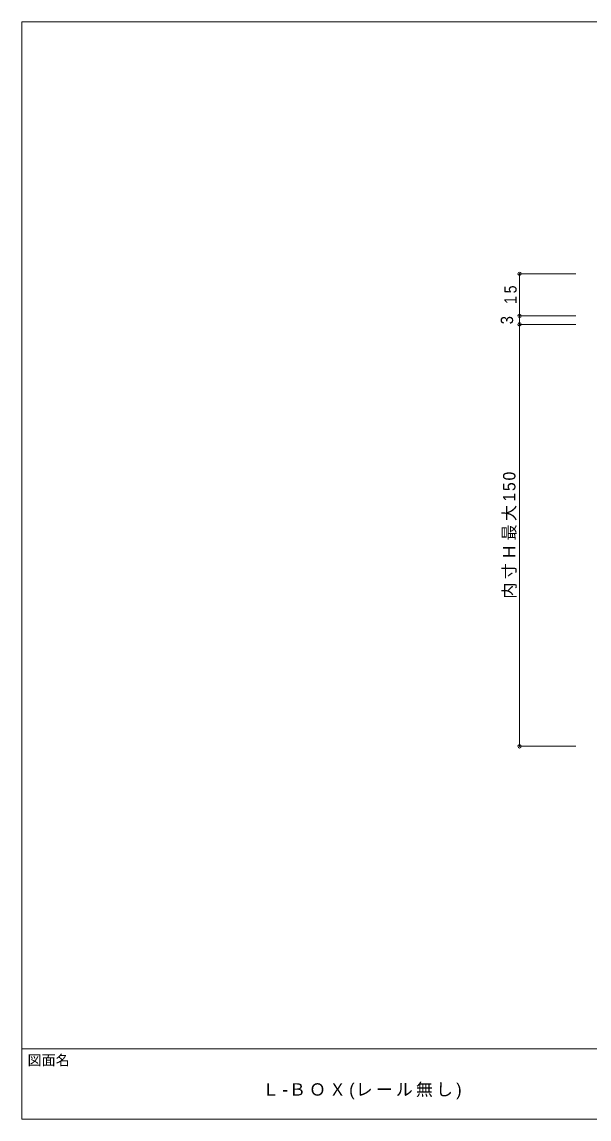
# Model space of a CAD drawing. Units: millimetres on the paper, with parts at other scales. Extents: x -141 to 141, y -98 to 98.
# Drawn here: x -141 to -40.1, y -97.5 to 97.5 of the extents above; entities that cross this region are included whole.
import ezdxf
from ezdxf.enums import TextEntityAlignment as Align

# ---------------------------------------------------------------- set-up
doc = ezdxf.new("R2010")
doc.units = ezdxf.units.MM
doc.header["$PDMODE"] = 32
doc.header["$PDSIZE"] = 0.6
for name, color, linetype, lineweight in [('4-3_寸法', 4, 'Continuous', 9), ('F-0_図面枠', 5, 'Continuous', 9), ('F-5_F-5ﾚｲﾔ', 7, 'Continuous', 9)]:
    doc.layers.add(name, color=color, linetype=linetype, lineweight=lineweight)
doc.styles.add('HGｺﾞｼｯｸM', font='')
doc.styles.get('HGｺﾞｼｯｸM').set_extended_font_data('HGｺﾞｼｯｸM')

msp = doc.modelspace()

# ---------------------------------------------------------------- linework, layer by layer
at = {"layer": '4-3_寸法'}
for p, q in [((-52.5, 45.25), (-52.5, 52.75)), ((-52.5, 52.75), (-42.5, 52.75)), ((-52.5, 43.75), (-52.5, 45.25)), ((-52.5, 45.25), (-42.5, 45.25)), ((-52.5, -31.25), (-52.5, 43.75)), ((-52.5, 43.75), (-42.5, 43.75)), ((-52.5, -31.25), (-42.5, -31.25))]:
    msp.add_line(p, q, dxfattribs=at)
for p in [(-52.5, 52.75), (-52.5, 45.25), (-52.5, 43.75), (-52.5, -31.25)]:
    msp.add_point(p, dxfattribs=at)
at = {"layer": 'F-0_図面枠'}
for p, q in [((-141, 97.5), (141, 97.5)), ((-141, -97.5), (-141, 97.5)), ((-141, -85), (141, -85)), ((141, -97.5), (-141, -97.5))]:
    msp.add_line(p, q, dxfattribs=at)

# ---------------------------------------------------------------- texts
at = {"layer": '4-3_寸法', "color": 7, "style": 'HGｺﾞｼｯｸM', "width": 0.9}
msp.add_text('3', height=2.199, rotation=90, dxfattribs=at).set_placement((-53, 43.75), align=Align.BOTTOM_LEFT)
at = {"layer": '4-3_寸法', "color": 7, "char_height": 2.199, "attachment_point": 7, "rotation": 90, "style": 'HGｺﾞｼｯｸM'}
for s, insert in [('\\T1.36;\\W0.85;15', (-53, 47.375)), ('\\T1.21;\\W0.95;内寸Ｈ最大150', (-53, -5))]:
    msp.add_mtext(s, dxfattribs=dict(at, insert=insert))
at = {"layer": 'F-0_図面枠', "color": 7, "style": 'HGｺﾞｼｯｸM'}
msp.add_text('図面名', height=1.833, dxfattribs=at).set_placement((-140, -88.5), align=Align.BOTTOM_LEFT)
at = {"layer": 'F-5_F-5ﾚｲﾔ', "insert": (-98.25, -94), "char_height": 2.199, "attachment_point": 7, "style": 'HGｺﾞｼｯｸM'}
msp.add_mtext('\\T1.19;Ｌ-ＢＯＸ(レール無し)', dxfattribs=at)

doc.saveas('drawing.dxf')
